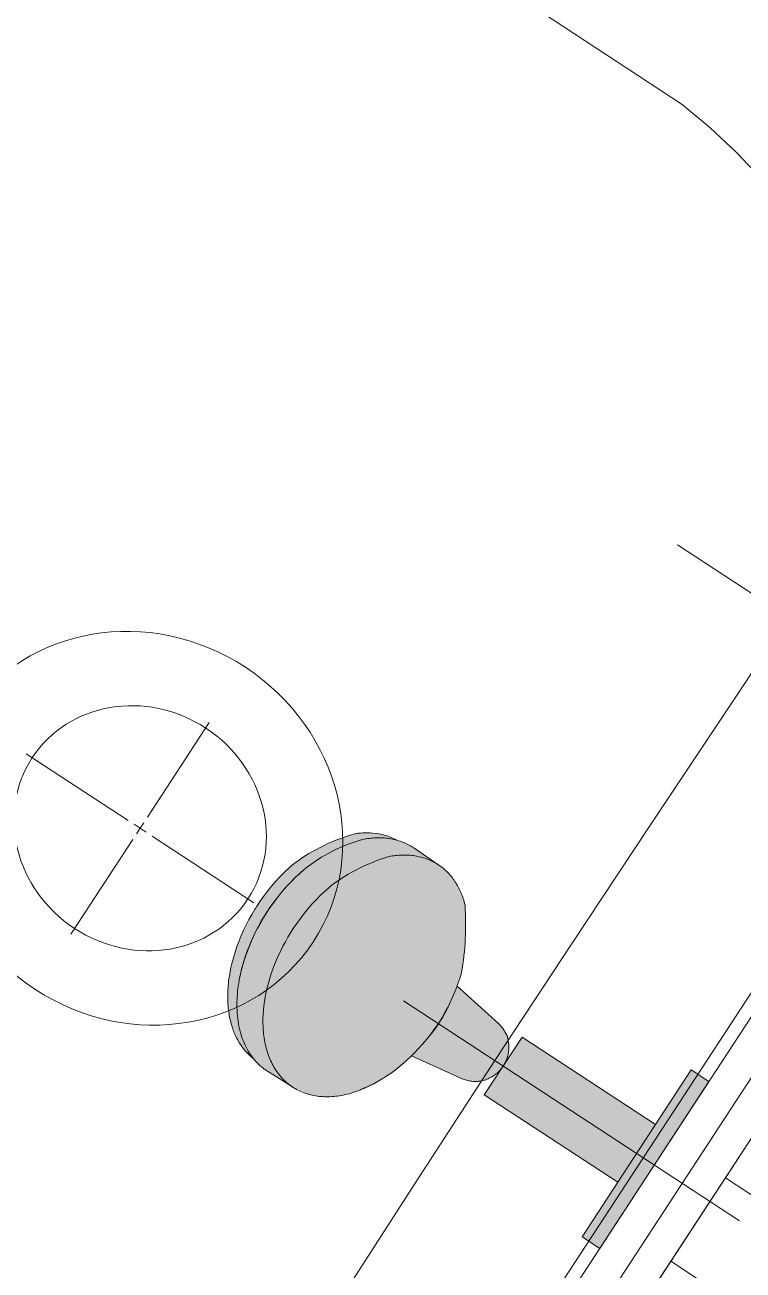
# Model space of a CAD drawing. Header units: metres. Extents: x 2696278.3 to 2696314, y 1245153.2 to 1245192.4.
# Drawn here: x 2696298.9852 to 2696299.2555, y 1245178.0943 to 1245178.5628 of the extents above; entities that cross this region are included whole.
import ezdxf

# ---------------------------------------------------------------- set-up
doc = ezdxf.new("R2010")
doc.units = ezdxf.units.M
doc.set_wipeout_variables(frame=1)
doc.linetypes.add('Strichpunkt 3_1_1mm Achsen', pattern=[5, 3, -1, 0, -1])
doc.linetypes.add('Wipeout_Contour', pattern=[10000, 0, -10000])
for name, color, linetype in [('0_C22_Innenwandkonstruktion.3D', 7, 'Continuous'), ('0_C22_Innenwandkonstruktion.3D Bauteilschraffuren', 7, 'Continuous'), ('0_C22_Innenwandkonstruktion.3D Schichttrennlinien', 7, 'Continuous'), ('0_E33_Sonnenschutz.3D', 7, 'Continuous'), ('0_G11_Feststehende Trennwand.3D Bauteilschraffuren', 7, 'Continuous'), ('0_G20_Bodenbelag.3D', 7, 'Continuous'), ('1_R01_Raumstempel.V Kontur', 7, 'Continuous')]:
    doc.layers.add(name, color=color, linetype=linetype)

msp = doc.modelspace()

# ---------------------------------------------------------------- linework, layer by layer
at = {"layer": '0_G20_Bodenbelag.3D', "color": 255, "linetype": 'Wipeout_Contour', "lineweight": 18, "flags": 128}
msp.add_lwpolyline([(2696299.548155933, 1245181.20713333), (2696299.504348564, 1245181.140190862), (2696299.420673997, 1245181.194947771), (2696298.905965579, 1245180.408388701), (2696298.989642009, 1245180.353632377), (2696297.817848856, 1245178.562944841), (2696298.997685992, 1245177.790881024), (2696300.727994105, 1245180.435068834)], close=True, dxfattribs=at)
at = {"layer": '1_R01_Raumstempel.V Kontur', "color": 21, "linetype": 'Continuous', "lineweight": 0, "true_color": 0xffa8a8, "flags": 128}
msp.add_lwpolyline([(2696298.905964592, 1245180.408389496), (2696298.989641279, 1245180.353632835), (2696297.817812055, 1245178.562888457), (2696299.010200872, 1245177.782611655), (2696299.450601384, 1245178.455614144), (2696300.740546629, 1245180.426856993), (2696299.548156374, 1245181.207134004), (2696299.504350428, 1245181.140191505), (2696299.420674609, 1245181.194947429)], close=True, dxfattribs=at)

# ---------------------------------------------------------------- next in the draw order: wipeouts: each hides what was drawn before it
at = {"color": 254, "linetype": 'Wipeout_Contour', "lineweight": 0, "ltscale": 29.99339105101074}
msp.add_wipeout([(2696299.434330814, 1245178.4581448417), (2696298.9976494103, 1245177.7908251174), (2696299.0081089633, 1245177.7839805773), (2696299.444790367, 1245178.4513003016)], dxfattribs=at).dxf.layer = '0_C22_Innenwandkonstruktion.3D Bauteilschraffuren'

# ---------------------------------------------------------------- next in the draw order: wipeouts: each hides what was drawn before it
at = {"color": 254, "linetype": 'Wipeout_Contour', "lineweight": 0, "ltscale": 29.96696855014278}
msp.add_wipeout([(2696299.43794583, 1245178.4408407444), (2696299.0081089647, 1245177.7839805821), (2696299.0185685214, 1245177.777136046), (2696299.448405384, 1245178.4339962038)], dxfattribs=at).dxf.layer = '0_C22_Innenwandkonstruktion.3D Bauteilschraffuren'

# ---------------------------------------------------------------- next in the draw order: wipeouts: each hides what was drawn before it
at = {"color": 254, "linetype": 'Wipeout_Contour', "lineweight": 0, "ltscale": 29.8641243639781}
msp.add_wipeout([(2696299.42102724, 1245178.3921579772), (2696299.018568522, 1245177.777136046), (2696299.0604067487, 1245177.7497579015), (2696299.462865455, 1245178.3647798148)], dxfattribs=at).dxf.layer = '0_C22_Innenwandkonstruktion.3D Bauteilschraffuren'

# ---------------------------------------------------------------- next in the draw order: hatches: boundary and pattern name
at = {"linetype": 'Continuous', "lineweight": 13}
msp.add_hatch(color=255, dxfattribs=at).paths.add_polyline_path([(2696299.201579496, 1245178.102463262), (2696299.242646735, 1245178.165220578), (2696299.23595262, 1245178.169601084), (2696299.222537329, 1245178.149100371), (2696299.172331476, 1245178.181954162), (2696299.158094828, 1245178.160198286), (2696299.208300682, 1245178.127344495), (2696299.194885381, 1245178.106843768)])
at = {"layer": '0_C22_Innenwandkonstruktion.3D Bauteilschraffuren', "linetype": 'Continuous', "lineweight": 0, "true_color": 0x000000}
h = msp.add_hatch(dxfattribs=at)
h.set_pattern_fill('DÄMMSTOFF__ALLGEMEIN_VER_31', color=18, scale=0.9999999999999999, angle=-33.20000143073872, style=0, pattern_type=2)
h.set_pattern_definition([(146.8000232294151, (2696295.289406546, 1245171.756836134), (0.02053360815912511, 0.03137867007964983), [])])
h.paths.add_polyline_path([(2696299.42102724, 1245178.392157977), (2696299.018568522, 1245177.777136046), (2696299.060406749, 1245177.749757902), (2696299.462865456, 1245178.364779815)])

# ---------------------------------------------------------------- next in the draw order: linework, layer by layer
at = {"layer": '0_C22_Innenwandkonstruktion.3D', "color": 7, "linetype": 'Continuous', "lineweight": 13, "flags": 128}
msp.add_lwpolyline([(2696299.434330813, 1245178.458144842), (2696298.997649408, 1245177.790825118)], dxfattribs=at)
at = {"layer": '0_C22_Innenwandkonstruktion.3D Schichttrennlinien', "color": 7, "linetype": 'Continuous', "lineweight": 5}
for p, q in [((2696299.437945831, 1245178.440840744), (2696299.008108965, 1245177.783980582)), ((2696299.42102724, 1245178.392157977), (2696299.018568522, 1245177.777136046))]:
    msp.add_line(p, q, dxfattribs=at)

# ---------------------------------------------------------------- next in the draw order: wipeouts: each hides what was drawn before it
at = {"color": 254, "linetype": 'Wipeout_Contour', "lineweight": 0, "ltscale": 34.6489282193727}
msp.add_wipeout([(2696299.3438057434, 1245177.534509612), (2696301.08780423, 1245180.1996185055), (2696300.9371866556, 1245180.2981798893), (2696299.193188169, 1245177.6330709958)], dxfattribs=at).dxf.layer = '0_C22_Innenwandkonstruktion.3D Bauteilschraffuren'
at = {"color": 254, "linetype": 'Wipeout_Contour', "lineweight": 0, "ltscale": 28.74855636948705}
msp.add_wipeout([(2696298.997685996, 1245177.7908810303), (2696297.822032682, 1245178.5602070326), (2696297.813819234, 1245178.5476555682), (2696298.9894725527, 1245177.778329562)], dxfattribs=at).dxf.layer = '0_C22_Innenwandkonstruktion.3D Bauteilschraffuren'

# ---------------------------------------------------------------- next in the draw order: linework, layer by layer
at = {"color": 253, "linetype": 'Strichpunkt 3_1_1mm Achsen', "lineweight": 13, "true_color": 0xacacac}
msp.add_line((2696299.230812795, 1245178.367164467), (2696299.357281973, 1245178.284405889), dxfattribs=at)
at = {"color": 7, "linetype": 'Continuous', "lineweight": 13}
for p, q in [((2696299.235952625, 1245178.16960109), (2696299.194885381, 1245178.106843768)), ((2696299.242646739, 1245178.165220584), (2696299.235952625, 1245178.16960109)), ((2696299.201579496, 1245178.102463262), (2696299.242646739, 1245178.165220584)), ((2696299.208300681, 1245178.127344493), (2696299.222537325, 1245178.149100365)), ((2696299.194885381, 1245178.106843768), (2696299.201579496, 1245178.102463262))]:
    msp.add_line(p, q, dxfattribs=at)
at = {"layer": '0_E33_Sonnenschutz.3D', "color": 7, "linetype": 'Continuous', "lineweight": 13}
for p, q in [((2696299.232524562, 1245178.532855073), (2696299.243002979, 1245178.524112723)), ((2696299.232534589, 1245178.532870007), (2696299.232528863, 1245178.532861573)), ((2696299.232540428, 1245178.532878364), (2696299.232534589, 1245178.532870007)), ((2696299.23254638, 1245178.532886642), (2696299.232540428, 1245178.532878364)), ((2696299.243002979, 1245178.524112723), (2696299.252923118, 1245178.514877471)), ((2696299.252923118, 1245178.514877471), (2696299.262203652, 1245178.50509601)), ((2696299.278029901, 1245178.347985178), (2696299.24895641, 1245178.304340235)), ((2696299.24895641, 1245178.304340235), (2696299.21990988, 1245178.260677359))]:
    msp.add_line(p, q, dxfattribs=at)

# ---------------------------------------------------------------- next in the draw order: wipeouts: each hides what was drawn before it
at = {"color": 254, "linetype": 'Wipeout_Contour', "lineweight": 0, "ltscale": 28.68891708443835}
msp.add_wipeout([(2696298.999932107, 1245177.7714850209), (2696297.8138192343, 1245178.5476555673), (2696297.805605786, 1245178.535104103), (2696298.991718664, 1245177.758933553)], dxfattribs=at).dxf.layer = '0_C22_Innenwandkonstruktion.3D Bauteilschraffuren'

# ---------------------------------------------------------------- next in the draw order: wipeouts: each hides what was drawn before it
at = {"color": 254, "linetype": 'Wipeout_Contour', "lineweight": 0, "ltscale": 28.55728272831}
msp.add_wipeout([(2696297.778227624, 1245178.493265888), (2696299.1630720138, 1245177.5870490756), (2696299.1904501757, 1245177.6288872908), (2696297.8056057864, 1245178.535104103)], dxfattribs=at).dxf.layer = '0_C22_Innenwandkonstruktion.3D Bauteilschraffuren'

# ---------------------------------------------------------------- next in the draw order: hatches: boundary and pattern name
at = {"linetype": 'Continuous', "lineweight": 13}
msp.add_hatch(color=255, dxfattribs=at).paths.add_polyline_path([(2696299.165213145, 1245178.171076223), (2696299.166397721, 1245178.173341523), (2696299.167027008, 1245178.175377839), (2696299.167276656, 1245178.179283794), (2696299.166875451, 1245178.181744228), (2696299.165635545, 1245178.184364061), (2696299.163693978, 1245178.186813731), (2696299.14785109, 1245178.201094778), (2696299.149574774, 1245178.206210822), (2696299.150882678, 1245178.217676165), (2696299.151037171, 1245178.227921497), (2696299.15070228, 1245178.2322622), (2696299.147990327, 1245178.23900075), (2696299.1449924, 1245178.243201028), (2696299.142147876, 1245178.245855153), (2696299.130556051, 1245178.253742968), (2696299.127012201, 1245178.255456302), (2696299.123753001, 1245178.256735421), (2696299.117737987, 1245178.258713057), (2696299.111111619, 1245178.258693798), (2696299.105914552, 1245178.257372448), (2696299.09731275, 1245178.253843289), (2696299.091281225, 1245178.250501853), (2696299.086668449, 1245178.24737557), (2696299.079410087, 1245178.240304421), (2696299.075755362, 1245178.235852567), (2696299.071574208, 1245178.229736154), (2696299.067178941, 1245178.221451733), (2696299.064854892, 1245178.215588388), (2696299.062830642, 1245178.208530215), (2696299.061889305, 1245178.203086255), (2696299.061647976, 1245178.193922821), (2696299.062685839, 1245178.187542964), (2696299.065447018, 1245178.180627115), (2696299.068601059, 1245178.176260428), (2696299.07120832, 1245178.173869384), (2696299.073792341, 1245178.171160322), (2696299.08581795, 1245178.163264015), (2696299.092114509, 1245178.160401386), (2696299.097304221, 1245178.159568814), (2696299.103577943, 1245178.159915232), (2696299.110131087, 1245178.161601673), (2696299.117344256, 1245178.164905109), (2696299.124921009, 1245178.169870987), (2696299.130754405, 1245178.174968306), (2696299.150587983, 1245178.166010521), (2696299.155468968, 1245178.165302929), (2696299.160448997, 1245178.166723704), (2696299.164707922, 1245178.170352143)])
at = {"linetype": 'Continuous', "lineweight": 0}
msp.add_hatch(color=255, dxfattribs=at).paths.add_polyline_path([(2696299.147676888, 1245178.239539958), (2696299.147385483, 1245178.240016497), (2696299.147065111, 1245178.240513264), (2696299.146746938, 1245178.240981625), (2696299.146417776, 1245178.2414423), (2696299.146077719, 1245178.241895001), (2696299.145726686, 1245178.242339271), (2696299.145364897, 1245178.242774731), (2696299.144992402, 1245178.24320103), (2696299.144609244, 1245178.243617714), (2696299.144215497, 1245178.244024473), (2696299.143821002, 1245178.244411512), (2696299.143416748, 1245178.24478841), (2696299.143002975, 1245178.245154844), (2696299.142579947, 1245178.245510523), (2696299.142147881, 1245178.245855154, -0.09730905913681812)])

# ---------------------------------------------------------------- next in the draw order: linework, layer by layer
at = {"color": 7, "linetype": 'Continuous', "lineweight": 13}
for p, q in [((2696299.109783818, 1245178.25854107), (2696299.110668012, 1245178.258652139)), ((2696299.110668012, 1245178.258652139), (2696299.111555225, 1245178.258735457)), ((2696299.111555225, 1245178.258735457), (2696299.112444639, 1245178.258790989)), ((2696299.112444639, 1245178.258790989), (2696299.113335359, 1245178.258818584)), ((2696299.113335359, 1245178.258818584), (2696299.114226475, 1245178.258818327)), ((2696299.114226475, 1245178.258818327), (2696299.115117185, 1245178.258790117)), ((2696299.115117185, 1245178.258790117), (2696299.116006538, 1245178.258734065)), ((2696299.116006538, 1245178.258734065), (2696299.117662514, 1245178.258541824)), ((2696299.117662514, 1245178.258541824), (2696299.118361786, 1245178.25842904)), ((2696299.118361786, 1245178.25842904), (2696299.119057059, 1245178.258293834)), ((2696299.119057059, 1245178.258293834), (2696299.119747607, 1245178.258136397)), ((2696299.119747607, 1245178.258136397), (2696299.120432809, 1245178.257956909)), ((2696299.120432809, 1245178.257956909), (2696299.121111848, 1245178.257755507)), ((2696299.121111848, 1245178.257755507), (2696299.121784062, 1245178.257532397)), ((2696299.112948259, 1245178.256470317), (2696299.113560863, 1245178.25657345)), ((2696299.113560863, 1245178.25657345), (2696299.114175304, 1245178.25666516)), ((2696299.114175304, 1245178.25666516), (2696299.114791374, 1245178.256745131)), ((2696299.114791374, 1245178.256745131), (2696299.115408865, 1245178.256813043)), ((2696299.115408865, 1245178.256813043), (2696299.116027554, 1245178.256868645)), ((2696299.116027554, 1245178.256868645), (2696299.116647235, 1245178.256911619)), ((2696299.116647235, 1245178.256911619), (2696299.117267658, 1245178.256941672)), ((2696299.117267658, 1245178.256941672), (2696299.117888629, 1245178.256958593)), ((2696299.117888629, 1245178.256958593), (2696299.118521945, 1245178.256961928)), ((2696299.118521945, 1245178.256961928), (2696299.11915521, 1245178.256951044)), ((2696299.11915521, 1245178.256951044), (2696299.119788074, 1245178.256925491)), ((2696299.119788074, 1245178.256925491), (2696299.12042009, 1245178.256885107)), ((2696299.12042009, 1245178.256885107), (2696299.121050852, 1245178.256829532)), ((2696299.121050852, 1245178.256829532), (2696299.121680033, 1245178.256758526)), ((2696299.121680033, 1245178.256758526), (2696299.122307188, 1245178.256671756)), ((2696299.121784062, 1245178.257532397), (2696299.122448777, 1245178.25728785)), ((2696299.122307188, 1245178.256671756), (2696299.122931964, 1245178.256568942)), ((2696299.122448777, 1245178.25728785), (2696299.123105333, 1245178.25702207)), ((2696299.122931964, 1245178.256568942), (2696299.123526259, 1245178.256455471)), ((2696299.123105333, 1245178.25702207), (2696299.123753001, 1245178.256735421)), ((2696299.123526259, 1245178.256455471), (2696299.124117507, 1245178.256327018)), ((2696299.123753001, 1245178.256735421), (2696299.124391161, 1245178.256428082)), ((2696299.124117507, 1245178.256327018), (2696299.124705287, 1245178.256183461)), ((2696299.124391161, 1245178.256428082), (2696299.125019085, 1245178.256100415)), ((2696299.124705287, 1245178.256183461), (2696299.125289138, 1245178.256024703)), ((2696299.125289138, 1245178.256024703), (2696299.125868535, 1245178.255850635)), ((2696299.125868535, 1245178.255850635), (2696299.126443043, 1245178.2556612)), ((2696299.126443043, 1245178.2556612), (2696299.127012201, 1245178.255456302)), ((2696299.127012201, 1245178.255456302), (2696299.127575524, 1245178.255235805)), ((2696299.127575524, 1245178.255235805), (2696299.128079364, 1245178.255023062)), ((2696299.128079364, 1245178.255023062), (2696299.128577661, 1245178.254797594)), ((2696299.128577661, 1245178.254797594), (2696299.129070135, 1245178.254559586)), ((2696299.129070135, 1245178.254559586), (2696299.129556311, 1245178.254309176)), ((2696299.129556311, 1245178.254309176), (2696299.130059998, 1245178.254032772)), ((2696299.130059998, 1245178.254032772), (2696299.130556051, 1245178.253742968)), ((2696299.130556051, 1245178.253742968), (2696299.131044074, 1245178.253439853)), ((2696299.131044074, 1245178.253439853), (2696299.131523699, 1245178.253123554)), ((2696299.131523699, 1245178.253123554), (2696299.141044014, 1245178.246656761)), ((2696299.122803742, 1245178.25002107), (2696299.123427256, 1245178.250121094)), ((2696299.123427256, 1245178.250121094), (2696299.124052652, 1245178.250209155)), ((2696299.124052652, 1245178.250209155), (2696299.124679656, 1245178.250284924)), ((2696299.124679656, 1245178.250284924), (2696299.125308018, 1245178.250348106)), ((2696299.125308018, 1245178.250348106), (2696299.125937507, 1245178.250398346)), ((2696299.125937507, 1245178.250398346), (2696299.126567898, 1245178.250435389)), ((2696299.126567898, 1245178.250435389), (2696299.127198919, 1245178.250458905)), ((2696299.127198919, 1245178.250458905), (2696299.127830336, 1245178.250468536)), ((2696299.127830336, 1245178.250468536), (2696299.12842094, 1245178.250464732)), ((2696299.12842094, 1245178.250464732), (2696299.129011361, 1245178.25044833)), ((2696299.129011361, 1245178.25044833), (2696299.129601247, 1245178.250419049)), ((2696299.129601247, 1245178.250419049), (2696299.130190296, 1245178.25037669)), ((2696299.130190296, 1245178.25037669), (2696299.13077822, 1245178.250320985)), ((2696299.13077822, 1245178.250320985), (2696299.131364613, 1245178.250251748)), ((2696299.131364613, 1245178.250251748), (2696299.131949227, 1245178.250168686)), ((2696299.131949227, 1245178.250168686), (2696299.132531681, 1245178.250071651)), ((2696299.132531681, 1245178.250071651), (2696299.133087346, 1245178.249965347)), ((2696299.133087346, 1245178.249965347), (2696299.133640369, 1245178.249845897)), ((2696299.133640369, 1245178.249845897), (2696299.134190331, 1245178.249713177)), ((2696299.134190331, 1245178.249713177), (2696299.134736927, 1245178.249567159)), ((2696299.134736927, 1245178.249567159), (2696299.135279672, 1245178.249407707)), ((2696299.135279672, 1245178.249407707), (2696299.135818236, 1245178.249234752)), ((2696299.135818236, 1245178.249234752), (2696299.136352266, 1245178.249048186)), ((2696299.136352266, 1245178.249048186), (2696299.136881286, 1245178.248847979)), ((2696299.136881286, 1245178.248847979), (2696299.13739284, 1245178.248639215)), ((2696299.13739284, 1245178.248639215), (2696299.13789888, 1245178.248417424)), ((2696299.13789888, 1245178.248417424), (2696299.13839914, 1245178.248182723)), ((2696299.083049599, 1245178.244103341), (2696299.081325661, 1245178.242376878)), ((2696299.084831221, 1245178.245770197), (2696299.083049599, 1245178.244103341)), ((2696299.086668449, 1245178.24737557), (2696299.084831221, 1245178.245770197)), ((2696299.089160026, 1245178.244018881), (2696299.088045731, 1245178.243011303)), ((2696299.090310692, 1245178.244992153), (2696299.088553233, 1245178.243438141)), ((2696299.09029642, 1245178.245001492), (2696299.089160026, 1245178.244018881)), ((2696299.13839914, 1245178.248182723), (2696299.13889317, 1245178.247935293)), ((2696299.13889317, 1245178.247935293), (2696299.139380629, 1245178.24767513)), ((2696299.139380629, 1245178.24767513), (2696299.139861198, 1245178.247402442)), ((2696299.139861198, 1245178.247402442), (2696299.140334415, 1245178.247117305)), ((2696299.140334415, 1245178.247117305), (2696299.140799949, 1245178.246819822)), ((2696299.140799949, 1245178.246819822), (2696299.141257643, 1245178.246510095)), ((2696299.141257643, 1245178.246510095), (2696299.141707019, 1245178.246188438)), ((2696299.141707019, 1245178.246188438), (2696299.142147876, 1245178.245855153)), ((2696299.142147876, 1245178.245855153), (2696299.142579949, 1245178.245510525)), ((2696299.142579949, 1245178.245510525), (2696299.143002972, 1245178.245154843)), ((2696299.143002972, 1245178.245154843), (2696299.143416744, 1245178.244788409)), ((2696299.143416744, 1245178.244788409), (2696299.143821, 1245178.24441151)), ((2696299.143821, 1245178.24441151), (2696299.144215499, 1245178.244024474)), ((2696299.144215499, 1245178.244024474), (2696299.144609244, 1245178.243617718)), ((2696299.079661355, 1245178.240592826), (2696299.078058653, 1245178.238753247)), ((2696299.081325661, 1245178.242376878), (2696299.079661355, 1245178.240592826)), ((2696299.085190882, 1245178.240166578), (2696299.083589348, 1245178.238452336)), ((2696299.08488648, 1245178.239898271), (2696299.083909305, 1245178.238852349)), ((2696299.085884379, 1245178.2409245), (2696299.08488648, 1245178.239898271)), ((2696299.086846055, 1245178.241829084), (2696299.085190882, 1245178.240166578)), ((2696299.086953782, 1245178.241979566), (2696299.085884379, 1245178.2409245)), ((2696299.088553233, 1245178.243438141), (2696299.086846055, 1245178.241829084)), ((2696299.088045731, 1245178.243011303), (2696299.086953782, 1245178.241979566)), ((2696299.144609244, 1245178.243617718), (2696299.1449924, 1245178.243201028)), ((2696299.1449924, 1245178.243201028), (2696299.1453649, 1245178.242774733)), ((2696299.1453649, 1245178.242774733), (2696299.145726686, 1245178.242339267)), ((2696299.145726686, 1245178.242339267), (2696299.146077716, 1245178.241895)), ((2696299.146077716, 1245178.241895), (2696299.146417775, 1245178.241442297)), ((2696299.146417775, 1245178.241442297), (2696299.146746939, 1245178.240981622)), ((2696299.146746939, 1245178.240981622), (2696299.147065114, 1245178.240513262)), ((2696299.147065114, 1245178.240513262), (2696299.147385481, 1245178.240016498)), ((2696299.147385481, 1245178.240016498), (2696299.14769387, 1245178.239512187)), ((2696299.14769387, 1245178.239512187), (2696299.147990327, 1245178.23900075)), ((2696299.147990327, 1245178.23900075), (2696299.14827497, 1245178.238482624)), ((2696299.075045325, 1245178.23491609), (2696299.073638233, 1245178.232922958)), ((2696299.076519407, 1245178.236860276), (2696299.075045325, 1245178.23491609)), ((2696299.078058653, 1245178.238753247), (2696299.076519407, 1245178.236860276)), ((2696299.080553645, 1245178.234875551), (2696299.079122529, 1245178.233016633)), ((2696299.080099315, 1245178.234345161), (2696299.079176392, 1245178.233137295)), ((2696299.081046328, 1245178.235534311), (2696299.080099315, 1245178.234345161)), ((2696299.082043058, 1245178.236688032), (2696299.080553645, 1245178.234875551)), ((2696299.08201712, 1245178.236704097), (2696299.081046328, 1245178.235534311)), ((2696299.082952823, 1245178.237787378), (2696299.08201712, 1245178.236704097)), ((2696299.083589348, 1245178.238452336), (2696299.082043058, 1245178.236688032)), ((2696299.083909305, 1245178.238852349), (2696299.082952823, 1245178.237787378)), ((2696299.094951569, 1245178.233780442), (2696299.096608492, 1245178.235441632)), ((2696299.096608492, 1245178.235441632), (2696299.098317542, 1245178.237049124)), ((2696299.098317542, 1245178.237049124), (2696299.100077047, 1245178.238601229)), ((2696299.14827497, 1245178.238482624), (2696299.148547834, 1245178.237958124)), ((2696299.148547834, 1245178.237958124), (2696299.148809035, 1245178.237427688)), ((2696299.148809035, 1245178.237427688), (2696299.149058674, 1245178.236891644)), ((2696299.149058674, 1245178.236891644), (2696299.149296788, 1245178.236350481)), ((2696299.149296788, 1245178.236350481), (2696299.149533536, 1245178.235779553)), ((2696299.149533536, 1245178.235779553), (2696299.149758031, 1245178.235203697)), ((2696299.149758031, 1245178.235203697), (2696299.149970377, 1245178.234623244)), ((2696299.149970377, 1245178.234623244), (2696299.150170808, 1245178.234038551)), ((2696299.071764157, 1245178.230050134), (2696299.070614983, 1245178.22815059)), ((2696299.071953367, 1245178.230353679), (2696299.071764157, 1245178.230050134)), ((2696299.07247084, 1245178.231167627), (2696299.071953367, 1245178.230353679)), ((2696299.073008719, 1245178.231989853), (2696299.07247084, 1245178.231167627)), ((2696299.073547614, 1245178.232790464), (2696299.073008719, 1245178.231989853)), ((2696299.073638233, 1245178.232922958), (2696299.073547614, 1245178.232790464)), ((2696299.077751236, 1245178.231113174), (2696299.076441105, 1245178.229167135)), ((2696299.077403853, 1245178.230667346), (2696299.076554714, 1245178.229406428)), ((2696299.078277845, 1245178.23191115), (2696299.077403853, 1245178.230667346)), ((2696299.079122529, 1245178.233016633), (2696299.077751236, 1245178.231113174)), ((2696299.079176392, 1245178.233137295), (2696299.078277845, 1245178.23191115)), ((2696299.09031057, 1245178.228491649), (2696299.091801002, 1245178.230303691)), ((2696299.091801002, 1245178.230303691), (2696299.09334855, 1245178.232067228)), ((2696299.09334855, 1245178.232067228), (2696299.094951569, 1245178.233780442)), ((2696299.150170808, 1245178.234038551), (2696299.150359465, 1245178.233449923)), ((2696299.150359465, 1245178.233449923), (2696299.150536584, 1245178.232857718)), ((2696299.150536584, 1245178.232857718), (2696299.15070228, 1245178.2322622)), ((2696299.15070228, 1245178.2322622), (2696299.150856722, 1245178.231663713)), ((2696299.06952604, 1245178.226215892), (2696299.068498417, 1245178.224247879)), ((2696299.070614983, 1245178.22815059), (2696299.06952604, 1245178.226215892)), ((2696299.074164969, 1245178.225536563), (2696299.073423661, 1245178.224222909)), ((2696299.075105422, 1245178.227051987), (2696299.073839016, 1245178.224894685)), ((2696299.074932033, 1245178.226835348), (2696299.074164969, 1245178.225536563)), ((2696299.075730661, 1245178.228128923), (2696299.074932033, 1245178.226835348)), ((2696299.076441105, 1245178.229167135), (2696299.075105422, 1245178.227051987)), ((2696299.076554714, 1245178.229406428), (2696299.075730661, 1245178.228128923)), ((2696299.087506867, 1245178.224729551), (2696299.088878648, 1245178.226632975)), ((2696299.088878648, 1245178.226632975), (2696299.09031057, 1245178.228491649)), ((2696299.067533205, 1245178.222248564), (2696299.066631271, 1245178.220219878)), ((2696299.068498417, 1245178.224247879), (2696299.067533205, 1245178.222248564)), ((2696299.071521662, 1245178.22046146), (2696299.070497907, 1245178.218241494)), ((2696299.072020383, 1245178.22155277), (2696299.071359486, 1245178.220197058)), ((2696299.072643741, 1245178.222697196), (2696299.071521662, 1245178.22046146)), ((2696299.072708634, 1245178.222894841), (2696299.072020383, 1245178.22155277)), ((2696299.073839016, 1245178.224894685), (2696299.072643741, 1245178.222697196)), ((2696299.073423661, 1245178.224222909), (2696299.072708634, 1245178.222894841)), ((2696299.084178624, 1245178.219525462), (2696299.085167281, 1245178.221166956)), ((2696299.085167281, 1245178.221166956), (2696299.086196502, 1245178.222783325)), ((2696299.086196502, 1245178.222783325), (2696299.087506867, 1245178.224729551)), ((2696299.065020879, 1245178.216082569), (2696299.064313983, 1245178.213977979)), ((2696299.065793558, 1245178.218163873), (2696299.065020879, 1245178.216082569)), ((2696299.066631271, 1245178.220219878), (2696299.065793558, 1245178.218163873)), ((2696299.069548937, 1245178.21598866), (2696299.06867774, 1245178.213704746)), ((2696299.069545954, 1245178.216052385), (2696299.069019123, 1245178.214697911)), ((2696299.070121754, 1245178.217446466), (2696299.069545954, 1245178.216052385)), ((2696299.070497907, 1245178.218241494), (2696299.069548937, 1245178.21598866)), ((2696299.070726466, 1245178.218828157), (2696299.070121754, 1245178.217446466)), ((2696299.071359486, 1245178.220197058), (2696299.070726466, 1245178.218828157)), ((2696299.081475996, 1245178.214482307), (2696299.082326513, 1245178.21617065)), ((2696299.082326513, 1245178.21617065), (2696299.083231444, 1245178.217859722)), ((2696299.083231444, 1245178.217859722), (2696299.084178624, 1245178.219525462)), ((2696299.063673627, 1245178.211852215), (2696299.063100334, 1245178.209707377)), ((2696299.064313983, 1245178.213977979), (2696299.063673627, 1245178.211852215)), ((2696299.067887266, 1245178.211391571), (2696299.067538969, 1245178.210276261)), ((2696299.068050751, 1245178.211957398), (2696299.06761094, 1245178.210572268)), ((2696299.068272221, 1245178.212551708), (2696299.067887266, 1245178.211391571)), ((2696299.068520398, 1245178.213332768), (2696299.068050751, 1245178.211957398)), ((2696299.06867774, 1245178.213704746), (2696299.068272221, 1245178.212551708)), ((2696299.069019123, 1245178.214697911), (2696299.068520398, 1245178.213332768)), ((2696299.07918772, 1245178.209294678), (2696299.079905408, 1245178.211043541)), ((2696299.079905408, 1245178.211043541), (2696299.080668564, 1245178.212773039)), ((2696299.080668564, 1245178.212773039), (2696299.081475996, 1245178.214482307)), ((2696299.06241559, 1245178.206513388), (2696299.062140625, 1245178.204903312)), ((2696299.062735559, 1245178.208115192), (2696299.06241559, 1245178.206513388)), ((2696299.063100334, 1245178.209707377), (2696299.062735559, 1245178.208115192)), ((2696299.066479466, 1245178.206363037), (2696299.066167795, 1245178.204943451)), ((2696299.066614232, 1245178.206895648), (2696299.066347862, 1245178.205758123)), ((2696299.066824452, 1245178.207774619), (2696299.066479466, 1245178.206363037)), ((2696299.066901887, 1245178.208028044), (2696299.066614232, 1245178.206895648)), ((2696299.067201925, 1245178.209177887), (2696299.066824452, 1245178.207774619)), ((2696299.067210277, 1245178.209154991), (2696299.066901887, 1245178.208028044)), ((2696299.06761094, 1245178.210572268), (2696299.067201925, 1245178.209177887)), ((2696299.067538969, 1245178.210276261), (2696299.067210277, 1245178.209154991)), ((2696299.077926064, 1245178.205837879), (2696299.078533959, 1245178.207574615)), ((2696299.078533959, 1245178.207574615), (2696299.07918772, 1245178.209294678)), ((2696299.148911422, 1245178.204079156), (2696299.149574774, 1245178.206210822)), ((2696299.061827911, 1245178.20255497), (2696299.06167913, 1245178.201055817)), ((2696299.061889305, 1245178.203086255), (2696299.061827911, 1245178.20255497)), ((2696299.062014284, 1245178.204046669), (2696299.061889305, 1245178.203086255)), ((2696299.062140625, 1245178.204903312), (2696299.062014284, 1245178.204046669)), ((2696299.065682067, 1245178.2023177), (2696299.065525185, 1245178.201294132)), ((2696299.065881235, 1245178.203468881), (2696299.065682067, 1245178.2023177)), ((2696299.066103368, 1245178.204615765), (2696299.065881235, 1245178.203468881)), ((2696299.066347862, 1245178.205758123), (2696299.066103368, 1245178.204615765)), ((2696299.076410238, 1245178.200606086), (2696299.076853988, 1245178.20231783)), ((2696299.076853988, 1245178.20231783), (2696299.077365506, 1245178.204085327)), ((2696299.077365506, 1245178.204085327), (2696299.077926064, 1245178.205837879)), ((2696299.147377457, 1245178.199886498), (2696299.148178722, 1245178.201970272)), ((2696299.148178722, 1245178.201970272), (2696299.148911422, 1245178.204079156)), ((2696299.06152811, 1245178.19804684), (2696299.061526846, 1245178.196540068)), ((2696299.061579008, 1245178.199552587), (2696299.06152811, 1245178.19804684)), ((2696299.06167913, 1245178.201055817), (2696299.061579008, 1245178.199552587)), ((2696299.065093641, 1245178.197175629), (2696299.065037705, 1245178.196141816)), ((2696299.065170947, 1245178.198208176), (2696299.065093641, 1245178.197175629)), ((2696299.065269036, 1245178.199238989), (2696299.065170947, 1245178.198208176)), ((2696299.065387317, 1245178.200267775), (2696299.065269036, 1245178.199238989)), ((2696299.065525185, 1245178.201294132), (2696299.065387317, 1245178.200267775)), ((2696299.075380182, 1245178.195403945), (2696299.075671249, 1245178.197148038)), ((2696299.075671249, 1245178.197148038), (2696299.076015265, 1245178.198882464)), ((2696299.076015265, 1245178.198882464), (2696299.076410238, 1245178.200606086)), ((2696299.145512667, 1245178.195599983), (2696299.146508479, 1245178.197830001)), ((2696299.146508479, 1245178.197830001), (2696299.147377457, 1245178.199886498)), ((2696299.14785109, 1245178.201094778), (2696299.163406088, 1245178.187082914)), ((2696299.061526846, 1245178.196540068), (2696299.061574229, 1245178.19507215)), ((2696299.061574229, 1245178.19507215), (2696299.061616565, 1245178.194339049)), ((2696299.061616565, 1245178.194339049), (2696299.06167182, 1245178.193606862)), ((2696299.06167182, 1245178.193606862), (2696299.061740282, 1245178.192875855)), ((2696299.061740282, 1245178.192875855), (2696299.061822237, 1245178.192146295)), ((2696299.061822237, 1245178.192146295), (2696299.061918081, 1245178.191418434)), ((2696299.065003678, 1245178.195106952), (2696299.064992176, 1245178.194071543)), ((2696299.064992176, 1245178.194071543), (2696299.065003295, 1245178.193058122)), ((2696299.065003295, 1245178.193058122), (2696299.065037312, 1245178.19204516)), ((2696299.065037705, 1245178.196141816), (2696299.065003678, 1245178.195106952)), ((2696299.074981623, 1245178.192069182), (2696299.075154845, 1245178.193739648)), ((2696299.075154845, 1245178.193739648), (2696299.075380182, 1245178.195403945)), ((2696299.14383506, 1245178.192151248), (2696299.143153288, 1245178.190831225)), ((2696299.143303584, 1245178.191244322), (2696299.144443958, 1245178.193403985)), ((2696299.144479183, 1245178.193490003), (2696299.14383506, 1245178.192151248)), ((2696299.144443958, 1245178.193403985), (2696299.145512667, 1245178.195599983)), ((2696299.061918081, 1245178.191418434), (2696299.062028059, 1245178.190692566)), ((2696299.062028059, 1245178.190692566), (2696299.062136466, 1245178.190058002)), ((2696299.062136466, 1245178.190058002), (2696299.062256188, 1245178.189425458)), ((2696299.062256188, 1245178.189425458), (2696299.062387498, 1245178.188795266)), ((2696299.062387498, 1245178.188795266), (2696299.062530659, 1245178.188167654)), ((2696299.062530659, 1245178.188167654), (2696299.062685839, 1245178.187542964)), ((2696299.062685839, 1245178.187542964), (2696299.06285326, 1245178.186921448)), ((2696299.065037312, 1245178.19204516), (2696299.065094972, 1245178.191033362)), ((2696299.065094972, 1245178.191033362), (2696299.065176994, 1245178.190023394)), ((2696299.065176994, 1245178.190023394), (2696299.065284189, 1245178.189015973)), ((2696299.065284189, 1245178.189015973), (2696299.065417276, 1245178.188011765)), ((2696299.065417276, 1245178.188011765), (2696299.065576999, 1245178.187011475)), ((2696299.074797947, 1245178.187136281), (2696299.074801447, 1245178.188715968)), ((2696299.074801447, 1245178.188715968), (2696299.074863007, 1245178.190394097)), ((2696299.074863007, 1245178.190394097), (2696299.074981623, 1245178.192069182)), ((2696299.140812703, 1245178.187043426), (2696299.142092724, 1245178.189123403)), ((2696299.141679054, 1245178.188251691), (2696299.140887798, 1245178.186994285)), ((2696299.142434425, 1245178.189531046), (2696299.141679054, 1245178.188251691)), ((2696299.142092724, 1245178.189123403), (2696299.143303584, 1245178.191244322)), ((2696299.143153288, 1245178.190831225), (2696299.142434425, 1245178.189531046)), ((2696299.163192526, 1245178.187269507), (2696299.162973245, 1245178.187452915)), ((2696299.06285326, 1245178.186921448), (2696299.063033182, 1245178.186303506)), ((2696299.063033182, 1245178.186303506), (2696299.0632258, 1245178.185689348)), ((2696299.0632258, 1245178.185689348), (2696299.063421975, 1245178.185106135)), ((2696299.063421975, 1245178.185106135), (2696299.063629961, 1245178.184527001)), ((2696299.063629961, 1245178.184527001), (2696299.063849784, 1245178.183952159)), ((2696299.063849784, 1245178.183952159), (2696299.064081425, 1245178.183382018)), ((2696299.064081425, 1245178.183382018), (2696299.064335263, 1245178.182794171)), ((2696299.064335263, 1245178.182794171), (2696299.064603277, 1245178.182212719)), ((2696299.065576999, 1245178.187011475), (2696299.065764145, 1245178.18601578)), ((2696299.065764145, 1245178.18601578), (2696299.065964855, 1245178.185088709)), ((2696299.065964855, 1245178.185088709), (2696299.066190922, 1245178.184167416)), ((2696299.066190922, 1245178.184167416), (2696299.066443126, 1245178.183252922)), ((2696299.066443126, 1245178.183252922), (2696299.066722131, 1245178.182346326)), ((2696299.074816772, 1245178.186346686), (2696299.074797947, 1245178.187136281)), ((2696299.074849876, 1245178.185557569), (2696299.074816772, 1245178.186346686)), ((2696299.074897467, 1245178.184769248), (2696299.074849876, 1245178.185557569)), ((2696299.07495994, 1245178.183981977), (2696299.074897467, 1245178.184769248)), ((2696299.075037634, 1245178.1831961), (2696299.07495994, 1245178.183981977)), ((2696299.075130956, 1245178.182411807), (2696299.075037634, 1245178.1831961)), ((2696299.136438211, 1245178.181169228), (2696299.137960699, 1245178.183078843)), ((2696299.138743661, 1245178.183982505), (2696299.137594156, 1245178.182534498)), ((2696299.137960699, 1245178.183078843), (2696299.13941941, 1245178.18503763)), ((2696299.13984198, 1245178.185469684), (2696299.138743661, 1245178.183982505)), ((2696299.13941941, 1245178.18503763), (2696299.140812703, 1245178.187043426)), ((2696299.140887798, 1245178.186994285), (2696299.13984198, 1245178.185469684)), ((2696299.163407239, 1245178.187080855), (2696299.163192526, 1245178.187269507)), ((2696299.163693978, 1245178.186813731), (2696299.163407239, 1245178.187080855)), ((2696299.163971626, 1245178.186537226), (2696299.163693978, 1245178.186813731)), ((2696299.164239878, 1245178.186251482), (2696299.163971626, 1245178.186537226)), ((2696299.164498388, 1245178.185957011), (2696299.164239878, 1245178.186251482)), ((2696299.164746904, 1245178.185654034), (2696299.164498388, 1245178.185957011)), ((2696299.164985159, 1245178.18534284), (2696299.164746904, 1245178.185654034)), ((2696299.165212846, 1245178.185023912), (2696299.164985159, 1245178.18534284)), ((2696299.165429739, 1245178.184697512), (2696299.165212846, 1245178.185023912)), ((2696299.165635545, 1245178.184364061), (2696299.165429739, 1245178.184697512)), ((2696299.165830103, 1245178.184023832), (2696299.165635545, 1245178.184364061)), ((2696299.166013132, 1245178.183677351), (2696299.165830103, 1245178.184023832)), ((2696299.166230889, 1245178.183346979), (2696299.166013132, 1245178.183677351)), ((2696299.166438319, 1245178.183010023), (2696299.166230889, 1245178.183346979)), ((2696299.166635248, 1245178.182666824), (2696299.166438319, 1245178.183010023)), ((2696299.064603277, 1245178.182212719), (2696299.064886776, 1245178.181638791)), ((2696299.064886776, 1245178.181638791), (2696299.065187017, 1245178.181073439)), ((2696299.065187017, 1245178.181073439), (2696299.066026134, 1245178.179632994)), ((2696299.066026134, 1245178.179632994), (2696299.066409424, 1245178.179037426)), ((2696299.066409424, 1245178.179037426), (2696299.066811673, 1245178.178454434)), ((2696299.066722131, 1245178.182346326), (2696299.067015124, 1245178.181486616)), ((2696299.066811673, 1245178.178454434), (2696299.067232363, 1245178.177884697)), ((2696299.067015124, 1245178.181486616), (2696299.0673338, 1245178.180636217)), ((2696299.0673338, 1245178.180636217), (2696299.067678793, 1245178.179796189)), ((2696299.067678793, 1245178.179796189), (2696299.06805049, 1245178.178967644)), ((2696299.06805049, 1245178.178967644), (2696299.068433353, 1245178.178183231)), ((2696299.068433353, 1245178.178183231), (2696299.068841577, 1245178.177411633)), ((2696299.075238795, 1245178.181638681), (2696299.075130956, 1245178.182411807)), ((2696299.075362585, 1245178.180867891), (2696299.075238795, 1245178.181638681)), ((2696299.075502664, 1245178.180099956), (2696299.075362585, 1245178.180867891)), ((2696299.075659449, 1245178.179335339), (2696299.075502664, 1245178.180099956)), ((2696299.075833333, 1245178.178574465), (2696299.075659449, 1245178.179335339)), ((2696299.076024679, 1245178.177817892), (2696299.075833333, 1245178.178574465)), ((2696299.133208612, 1245178.177505675), (2696299.134853618, 1245178.179310815)), ((2696299.134853618, 1245178.179310815), (2696299.136438211, 1245178.181169228)), ((2696299.137594156, 1245178.182534498), (2696299.136394848, 1245178.181127429)), ((2696299.172331467, 1245178.181954159), (2696299.158094823, 1245178.160198288)), ((2696299.166687634, 1245178.182516605), (2696299.166635248, 1245178.182666824)), ((2696299.166735158, 1245178.182364684), (2696299.166687634, 1245178.182516605)), ((2696299.166777727, 1245178.18221135), (2696299.166735158, 1245178.182364684)), ((2696299.166815313, 1245178.182056736), (2696299.166777727, 1245178.18221135)), ((2696299.166847888, 1245178.181900971), (2696299.166815313, 1245178.182056736)), ((2696299.166875451, 1245178.181744228), (2696299.166847888, 1245178.181900971)), ((2696299.166897896, 1245178.18158669), (2696299.166875451, 1245178.181744228)), ((2696299.166915219, 1245178.181428529), (2696299.166897896, 1245178.18158669)), ((2696299.166927434, 1245178.181269849), (2696299.166915219, 1245178.181428529)), ((2696299.167023437, 1245178.180877664), (2696299.166927434, 1245178.181269849)), ((2696299.167106459, 1245178.18048256), (2696299.167023437, 1245178.180877664)), ((2696299.167176351, 1245178.18008492), (2696299.167106459, 1245178.18048256)), ((2696299.167233125, 1245178.179685191), (2696299.167176351, 1245178.18008492)), ((2696299.167276656, 1245178.179283794), (2696299.167233125, 1245178.179685191)), ((2696299.167301352, 1245178.179049439), (2696299.167276656, 1245178.179283794)), ((2696299.167318134, 1245178.178814359), (2696299.167301352, 1245178.179049439)), ((2696299.167326974, 1245178.178578854), (2696299.167318134, 1245178.178814359)), ((2696299.167327883, 1245178.178343203), (2696299.167326974, 1245178.178578854)), ((2696299.167327119, 1245178.177916456), (2696299.167327883, 1245178.178343203)), ((2696299.222537325, 1245178.149100365), (2696299.172331467, 1245178.181954159)), ((2696299.067232363, 1245178.177884697), (2696299.067671146, 1245178.177328726)), ((2696299.067671146, 1245178.177328726), (2696299.068127555, 1245178.176787112)), ((2696299.068127555, 1245178.176787112), (2696299.068601059, 1245178.176260428)), ((2696299.068601059, 1245178.176260428), (2696299.069091271, 1245178.175749212)), ((2696299.068841577, 1245178.177411633), (2696299.069275455, 1245178.176654248)), ((2696299.069091271, 1245178.175749212), (2696299.069597634, 1245178.175253999)), ((2696299.069275455, 1245178.176654248), (2696299.069502089, 1245178.17628122)), ((2696299.069502089, 1245178.17628122), (2696299.069735211, 1245178.175912292)), ((2696299.069597634, 1245178.175253999), (2696299.070119627, 1245178.1747753)), ((2696299.069735211, 1245178.175912292), (2696299.070204958, 1245178.175210241)), ((2696299.070119627, 1245178.1747753), (2696299.070656709, 1245178.174313583)), ((2696299.070204958, 1245178.175210241), (2696299.070448995, 1245178.174865455)), ((2696299.070448995, 1245178.174865455), (2696299.070699043, 1245178.174525081)), ((2696299.070656709, 1245178.174313583), (2696299.07120832, 1245178.173869384)), ((2696299.070699043, 1245178.174525081), (2696299.070955205, 1245178.17418928)), ((2696299.070955205, 1245178.17418928), (2696299.071217389, 1245178.173858169)), ((2696299.071217389, 1245178.173858169), (2696299.071485553, 1245178.173531944)), ((2696299.071485553, 1245178.173531944), (2696299.071759775, 1245178.173210726)), ((2696299.076233839, 1245178.17706607), (2696299.076024679, 1245178.177817892)), ((2696299.076461231, 1245178.176319463), (2696299.076233839, 1245178.17706607)), ((2696299.076677249, 1245178.17566558), (2696299.076461231, 1245178.176319463)), ((2696299.07690797, 1245178.175016723), (2696299.076677249, 1245178.17566558)), ((2696299.077153572, 1245178.174373344), (2696299.07690797, 1245178.175016723)), ((2696299.077414357, 1245178.173735985), (2696299.077153572, 1245178.174373344)), ((2696299.077690436, 1245178.173105253), (2696299.077414357, 1245178.173735985)), ((2696299.128991999, 1245178.173296369), (2696299.13043768, 1245178.174658781)), ((2696299.13043768, 1245178.174658781), (2696299.131843317, 1245178.176062556)), ((2696299.149821716, 1245178.166323907), (2696299.130754405, 1245178.174968306)), ((2696299.131843317, 1245178.176062556), (2696299.133208612, 1245178.177505675)), ((2696299.166397721, 1245178.173341523), (2696299.166550421, 1245178.173739987)), ((2696299.166550421, 1245178.173739987), (2696299.16668985, 1245178.174143331)), ((2696299.16668985, 1245178.174143331), (2696299.166815841, 1245178.174551041)), ((2696299.166815841, 1245178.174551041), (2696299.166928279, 1245178.17496268)), ((2696299.166928279, 1245178.17496268), (2696299.167027008, 1245178.175377839)), ((2696299.167027008, 1245178.175377839), (2696299.167111995, 1245178.175796029)), ((2696299.167111995, 1245178.175796029), (2696299.167183057, 1245178.176216802)), ((2696299.167183057, 1245178.176216802), (2696299.167240186, 1245178.176639708)), ((2696299.167240186, 1245178.176639708), (2696299.167283241, 1245178.177064274)), ((2696299.167283241, 1245178.177064274), (2696299.167312226, 1245178.177489984)), ((2696299.167312226, 1245178.177489984), (2696299.167327119, 1245178.177916456)), ((2696299.071759775, 1245178.173210726), (2696299.072033549, 1245178.172901838)), ((2696299.072033549, 1245178.172901838), (2696299.072312945, 1245178.172598071)), ((2696299.072312945, 1245178.172598071), (2696299.07259795, 1245178.172299491)), ((2696299.07259795, 1245178.172299491), (2696299.072888417, 1245178.172006308)), ((2696299.072888417, 1245178.172006308), (2696299.073184398, 1245178.171718601)), ((2696299.073184398, 1245178.171718601), (2696299.073485679, 1245178.171436566)), ((2696299.073485679, 1245178.171436566), (2696299.073792341, 1245178.171160322)), ((2696299.073792341, 1245178.171160322), (2696299.074104183, 1245178.17089)), ((2696299.074104183, 1245178.17089), (2696299.074394505, 1245178.170647613)), ((2696299.074394505, 1245178.170647613), (2696299.074689026, 1245178.170410428)), ((2696299.074689026, 1245178.170410428), (2696299.074987732, 1245178.17017851)), ((2696299.074987732, 1245178.17017851), (2696299.075290516, 1245178.169951871)), ((2696299.075290516, 1245178.169951871), (2696299.075597274, 1245178.169730695)), ((2696299.075597274, 1245178.169730695), (2696299.075907897, 1245178.169514994)), ((2696299.075907897, 1245178.169514994), (2696299.076222361, 1245178.1693049)), ((2696299.076222361, 1245178.1693049), (2696299.076540492, 1245178.169100411)), ((2696299.076540492, 1245178.169100411), (2696299.086278094, 1245178.162965233)), ((2696299.077982121, 1245178.172481625), (2696299.077690436, 1245178.173105253)), ((2696299.07828954, 1245178.171865642), (2696299.077982121, 1245178.172481625)), ((2696299.078612993, 1245178.171257848), (2696299.07828954, 1245178.171865642)), ((2696299.078933669, 1245178.170691103), (2696299.078612993, 1245178.171257848)), ((2696299.079268886, 1245178.170132785), (2696299.078933669, 1245178.170691103)), ((2696299.079618509, 1245178.169583378), (2696299.079268886, 1245178.170132785)), ((2696299.079982637, 1245178.169043557), (2696299.079618509, 1245178.169583378)), ((2696299.0803612, 1245178.168513821), (2696299.079982637, 1245178.169043557)), ((2696299.123002419, 1245178.168438687), (2696299.124540011, 1245178.169571418)), ((2696299.124540011, 1245178.169571418), (2696299.126041432, 1245178.170751948)), ((2696299.126041432, 1245178.170751948), (2696299.127506628, 1245178.171977248)), ((2696299.127506628, 1245178.171977248), (2696299.128991999, 1245178.173296369)), ((2696299.16290758, 1245178.168415128), (2696299.163235201, 1245178.168711107)), ((2696299.163235201, 1245178.168711107), (2696299.163552301, 1245178.169018342)), ((2696299.163552301, 1245178.169018342), (2696299.163858478, 1245178.169336474)), ((2696299.163858478, 1245178.169336474), (2696299.164153404, 1245178.16966509)), ((2696299.164153404, 1245178.16966509), (2696299.164436647, 1245178.170003792)), ((2696299.164436647, 1245178.170003792), (2696299.164707922, 1245178.170352143)), ((2696299.164707922, 1245178.170352143), (2696299.164966824, 1245178.170709783)), ((2696299.164966824, 1245178.170709783), (2696299.165213145, 1245178.171076223)), ((2696299.165213145, 1245178.171076223), (2696299.165441517, 1245178.171436752)), ((2696299.165441517, 1245178.171436752), (2696299.165657756, 1245178.171804595)), ((2696299.165657756, 1245178.171804595), (2696299.16586172, 1245178.172179449)), ((2696299.16586172, 1245178.172179449), (2696299.166053202, 1245178.172560825)), ((2696299.166053202, 1245178.172560825), (2696299.166231903, 1245178.17294835)), ((2696299.166231903, 1245178.17294835), (2696299.166397721, 1245178.173341523)), ((2696299.080754206, 1245178.16799479), (2696299.0803612, 1245178.168513821)), ((2696299.081161596, 1245178.167487069), (2696299.080754206, 1245178.16799479)), ((2696299.081583433, 1245178.166991186), (2696299.081161596, 1245178.167487069)), ((2696299.082004524, 1245178.16652401), (2696299.081583433, 1245178.166991186)), ((2696299.082438767, 1245178.166068951), (2696299.082004524, 1245178.16652401)), ((2696299.082885803, 1245178.165626413), (2696299.082438767, 1245178.166068951)), ((2696299.083345417, 1245178.165196937), (2696299.082885803, 1245178.165626413)), ((2696299.083817223, 1245178.164781058), (2696299.083345417, 1245178.165196937)), ((2696299.084300979, 1245178.164379104), (2696299.083817223, 1245178.164781058)), ((2696299.084796352, 1245178.163991692), (2696299.084300979, 1245178.164379104)), ((2696299.116232184, 1245178.164284098), (2696299.11470521, 1245178.163513697)), ((2696299.115314275, 1245178.163858006), (2696299.116104248, 1245178.164248586)), ((2696299.116104248, 1245178.164248586), (2696299.116887051, 1245178.164653282)), ((2696299.11773226, 1245178.165105713), (2696299.116232184, 1245178.164284098)), ((2696299.116887051, 1245178.164653282), (2696299.118430736, 1245178.165503535)), ((2696299.117876663, 1245178.165187908), (2696299.11773226, 1245178.165105713)), ((2696299.118430736, 1245178.165503535), (2696299.119944776, 1245178.166405662)), ((2696299.119944776, 1245178.166405662), (2696299.12142875, 1245178.167356591)), ((2696299.12142875, 1245178.167356591), (2696299.123002419, 1245178.168438687)), ((2696299.150202127, 1245178.166160536), (2696299.149821716, 1245178.166323907)), ((2696299.150587983, 1245178.166010521), (2696299.150202127, 1245178.166160536)), ((2696299.150978863, 1245178.165874082), (2696299.150587983, 1245178.166010521)), ((2696299.151374264, 1245178.165751319), (2696299.150978863, 1245178.165874082)), ((2696299.151773657, 1245178.165642467), (2696299.151374264, 1245178.165751319)), ((2696299.152176647, 1245178.165547613), (2696299.151773657, 1245178.165642467)), ((2696299.152582705, 1245178.165466818), (2696299.152176647, 1245178.165547613)), ((2696299.152991302, 1245178.165400316), (2696299.152582705, 1245178.165466818)), ((2696299.153402005, 1245178.165348051), (2696299.152991302, 1245178.165400316)), ((2696299.153814258, 1245178.165310214), (2696299.153402005, 1245178.165348051)), ((2696299.1542276, 1245178.16528671), (2696299.153814258, 1245178.165310214)), ((2696299.154641491, 1245178.165277666), (2696299.1542276, 1245178.16528671)), ((2696299.155055442, 1245178.165283118), (2696299.154641491, 1245178.165277666)), ((2696299.155468968, 1245178.165302929), (2696299.155055442, 1245178.165283118)), ((2696299.155881566, 1245178.1653372), (2696299.155468968, 1245178.165302929)), ((2696299.15629267, 1245178.165385848), (2696299.155881566, 1245178.1653372)), ((2696299.156693034, 1245178.165446975), (2696299.15629267, 1245178.165385848)), ((2696299.157091165, 1245178.165521089), (2696299.156693034, 1245178.165446975)), ((2696299.157486709, 1245178.16560808), (2696299.157091165, 1245178.165521089)), ((2696299.157879191, 1245178.16570792), (2696299.157486709, 1245178.16560808)), ((2696299.158268231, 1245178.16582046), (2696299.157879191, 1245178.16570792)), ((2696299.158653368, 1245178.165945602), (2696299.158268231, 1245178.16582046)), ((2696299.159034248, 1245178.16608324), (2696299.158653368, 1245178.165945602)), ((2696299.15951137, 1245178.166284398), (2696299.159034248, 1245178.16608324)), ((2696299.159983049, 1245178.166497975), (2696299.15951137, 1245178.166284398)), ((2696299.160448943, 1245178.166723796), (2696299.159983049, 1245178.166497975)), ((2696299.160448997, 1245178.166723704), (2696299.160817524, 1245178.166928189)), ((2696299.160817524, 1245178.166928189), (2696299.16117951, 1245178.167144109)), ((2696299.16117951, 1245178.167144109), (2696299.161534522, 1245178.167371235)), ((2696299.161534522, 1245178.167371235), (2696299.161882218, 1245178.167609394)), ((2696299.161882218, 1245178.167609394), (2696299.16222235, 1245178.167858293)), ((2696299.16222235, 1245178.167858293), (2696299.162569819, 1245178.168130724)), ((2696299.162569819, 1245178.168130724), (2696299.16290758, 1245178.168415128)), ((2696299.085303048, 1245178.16361924), (2696299.084796352, 1245178.163991692)), ((2696299.08581795, 1245178.163264015), (2696299.085303048, 1245178.16361924)), ((2696299.086343235, 1245178.162924309), (2696299.08581795, 1245178.163264015)), ((2696299.086878428, 1245178.162600263), (2696299.086343235, 1245178.162924309)), ((2696299.087422892, 1245178.162292122), (2696299.086878428, 1245178.162600263)), ((2696299.087976194, 1245178.162000001), (2696299.087422892, 1245178.162292122)), ((2696299.088537788, 1245178.161724199), (2696299.087976194, 1245178.162000001)), ((2696299.089107136, 1245178.161464842), (2696299.088537788, 1245178.161724199)), ((2696299.089683732, 1245178.161222202), (2696299.089107136, 1245178.161464842)), ((2696299.09028224, 1245178.160990661), (2696299.089683732, 1245178.161222202)), ((2696299.090887251, 1245178.16077678), (2696299.09028224, 1245178.160990661)), ((2696299.091498173, 1245178.160580436), (2696299.090887251, 1245178.16077678)), ((2696299.092114509, 1245178.160401386), (2696299.091498173, 1245178.160580436)), ((2696299.092735651, 1245178.160239574), (2696299.092114509, 1245178.160401386)), ((2696299.093361008, 1245178.160094875), (2696299.092735651, 1245178.160239574)), ((2696299.093990069, 1245178.159967115), (2696299.093361008, 1245178.160094875)), ((2696299.094622266, 1245178.159856208), (2696299.093990069, 1245178.159967115)), ((2696299.095289686, 1245178.159757567), (2696299.094622266, 1245178.159856208)), ((2696299.095959403, 1245178.159677012), (2696299.095289686, 1245178.159757567)), ((2696299.096631102, 1245178.159614237), (2696299.095959403, 1245178.159677012)), ((2696299.097304221, 1245178.159568814), (2696299.096631102, 1245178.159614237)), ((2696299.097978393, 1245178.15954036), (2696299.097304221, 1245178.159568814)), ((2696299.098653069, 1245178.159528552), (2696299.097978393, 1245178.15954036)), ((2696299.099327909, 1245178.159533046), (2696299.098653069, 1245178.159528552)), ((2696299.100002415, 1245178.159553429), (2696299.099327909, 1245178.159533046)), ((2696299.100720524, 1245178.15959229), (2696299.100002415, 1245178.159553429)), ((2696299.101437406, 1245178.159648363), (2696299.100720524, 1245178.15959229)), ((2696299.102152787, 1245178.159721145), (2696299.101437406, 1245178.159648363)), ((2696299.102866434, 1245178.159810278), (2696299.102152787, 1245178.159721145)), ((2696299.103577943, 1245178.159915232), (2696299.102866434, 1245178.159810278)), ((2696299.104287119, 1245178.160035622), (2696299.103577943, 1245178.159915232)), ((2696299.104993584, 1245178.160170959), (2696299.104287119, 1245178.160035622)), ((2696299.105697093, 1245178.160320778), (2696299.104993584, 1245178.160170959)), ((2696299.106446367, 1245178.160496631), (2696299.105697093, 1245178.160320778)), ((2696299.107191777, 1245178.160688184), (2696299.106446367, 1245178.160496631)), ((2696299.107933091, 1245178.160894909), (2696299.107191777, 1245178.160688184)), ((2696299.108670169, 1245178.16111633), (2696299.107933091, 1245178.160894909)), ((2696299.109402881, 1245178.161352076), (2696299.108670169, 1245178.16111633)), ((2696299.110131087, 1245178.161601673), (2696299.109402881, 1245178.161352076)), ((2696299.110854579, 1245178.16186463), (2696299.110131087, 1245178.161601673)), ((2696299.111573138, 1245178.162140524), (2696299.110854579, 1245178.16186463)), ((2696299.111514396, 1245178.162229666), (2696299.112286234, 1245178.162526678)), ((2696299.11236568, 1245178.162461801), (2696299.111573138, 1245178.162140524)), ((2696299.112286234, 1245178.162526678), (2696299.113052292, 1245178.162838543)), ((2696299.113151941, 1245178.162798033), (2696299.11236568, 1245178.162461801)), ((2696299.113052292, 1245178.162838543), (2696299.113812377, 1245178.163164708)), ((2696299.113931805, 1245178.163148784), (2696299.113151941, 1245178.162798033)), ((2696299.113812377, 1245178.163164708), (2696299.114566414, 1245178.163504709)), ((2696299.11470521, 1245178.163513697), (2696299.113931805, 1245178.163148784)), ((2696299.114566414, 1245178.163504709), (2696299.115314275, 1245178.163858006)), ((2696299.158094823, 1245178.160198288), (2696299.208300681, 1245178.127344493))]:
    msp.add_line(p, q, dxfattribs=at)
at = {"color": 253, "linetype": 'Strichpunkt 3_1_1mm Achsen', "lineweight": 13, "true_color": 0xacacac}
msp.add_line((2696299.127688409, 1245178.195631724), (2696299.254157341, 1245178.112872769), dxfattribs=at)
at = {"color": 7, "linetype": 'Continuous', "lineweight": 13}
for centre, radius, start, end in [((2696299.127934808, 1245178.191453957), 0.06949920249660672, 104.9753370887939, 126.4248107650363), ((2696299.128482832, 1245178.197684302), 0.06080393531455857, 104.8024032032187, 128.90458514886), ((2696299.140258284, 1245178.186960488), 0.06543162883939971, 104.9214225044544, 127.8861922973125), ((2696299.040462183, 1245178.224465063), 0.1106289963588021, 350.5025259491001, 3.730883212358231)]:
    msp.add_arc(centre, radius, start, end, dxfattribs=at)
at = {"layer": '0_E33_Sonnenschutz.3D', "color": 7, "linetype": 'Continuous', "lineweight": 13}
for p, q in [((2696299.129024385, 1245178.600798623), (2696299.23254638, 1245178.532886642)), ((2696299.004409557, 1245177.810287592), (2696299.431495184, 1245178.462942803)), ((2696299.031310455, 1245178.264733129), (2696299.054611015, 1245178.300340115)), ((2696299.024060118, 1245178.263494739), (2696298.985732553, 1245178.288575596)), ((2696299.028569212, 1245178.260544071), (2696299.029939824, 1245178.262638586)), ((2696299.028569212, 1245178.260544071), (2696299.026314665, 1245178.262019404)), ((2696299.028569212, 1245178.260544071), (2696299.027198581, 1245178.258449527)), ((2696299.028569212, 1245178.260544071), (2696299.030823789, 1245178.259068717)), ((2696299.21990988, 1245178.260677359), (2696299.190926185, 1245178.216972804)), ((2696299.025827968, 1245178.256355012), (2696299.002527408, 1245178.220748026)), ((2696299.033078335, 1245178.257593382), (2696299.071405901, 1245178.232512525)), ((2696299.190926185, 1245178.216972804), (2696299.162097585, 1245178.173165542)), ((2696299.133495742, 1245178.129209893), (2696299.162097585, 1245178.173165542)), ((2696299.10505011, 1245178.085153241), (2696299.133495742, 1245178.129209893))]:
    msp.add_line(p, q, dxfattribs=at)
for major_axis in [(0.06518838365974867, -0.04265808527233891), (0.04058210229907575, -0.02655618506267208)]:
    msp.add_ellipse((2696299.028569224, 1245178.260544057), major_axis=major_axis, ratio=0.929018415876989, dxfattribs=at)

# ---------------------------------------------------------------- next in the draw order: wipeouts: each hides what was drawn before it
at = {"color": 254, "linetype": 'Wipeout_Contour', "lineweight": 0, "ltscale": 31.71809050461249}
msp.add_wipeout([(2696299.44113827, 1245178.4685477372), (2696298.7800943595, 1245178.901122775), (2696298.769143095, 1245178.884387489), (2696299.430187005, 1245178.4518124512)], dxfattribs=at).dxf.layer = '0_G11_Feststehende Trennwand.3D Bauteilschraffuren'

doc.saveas('drawing.dxf')
